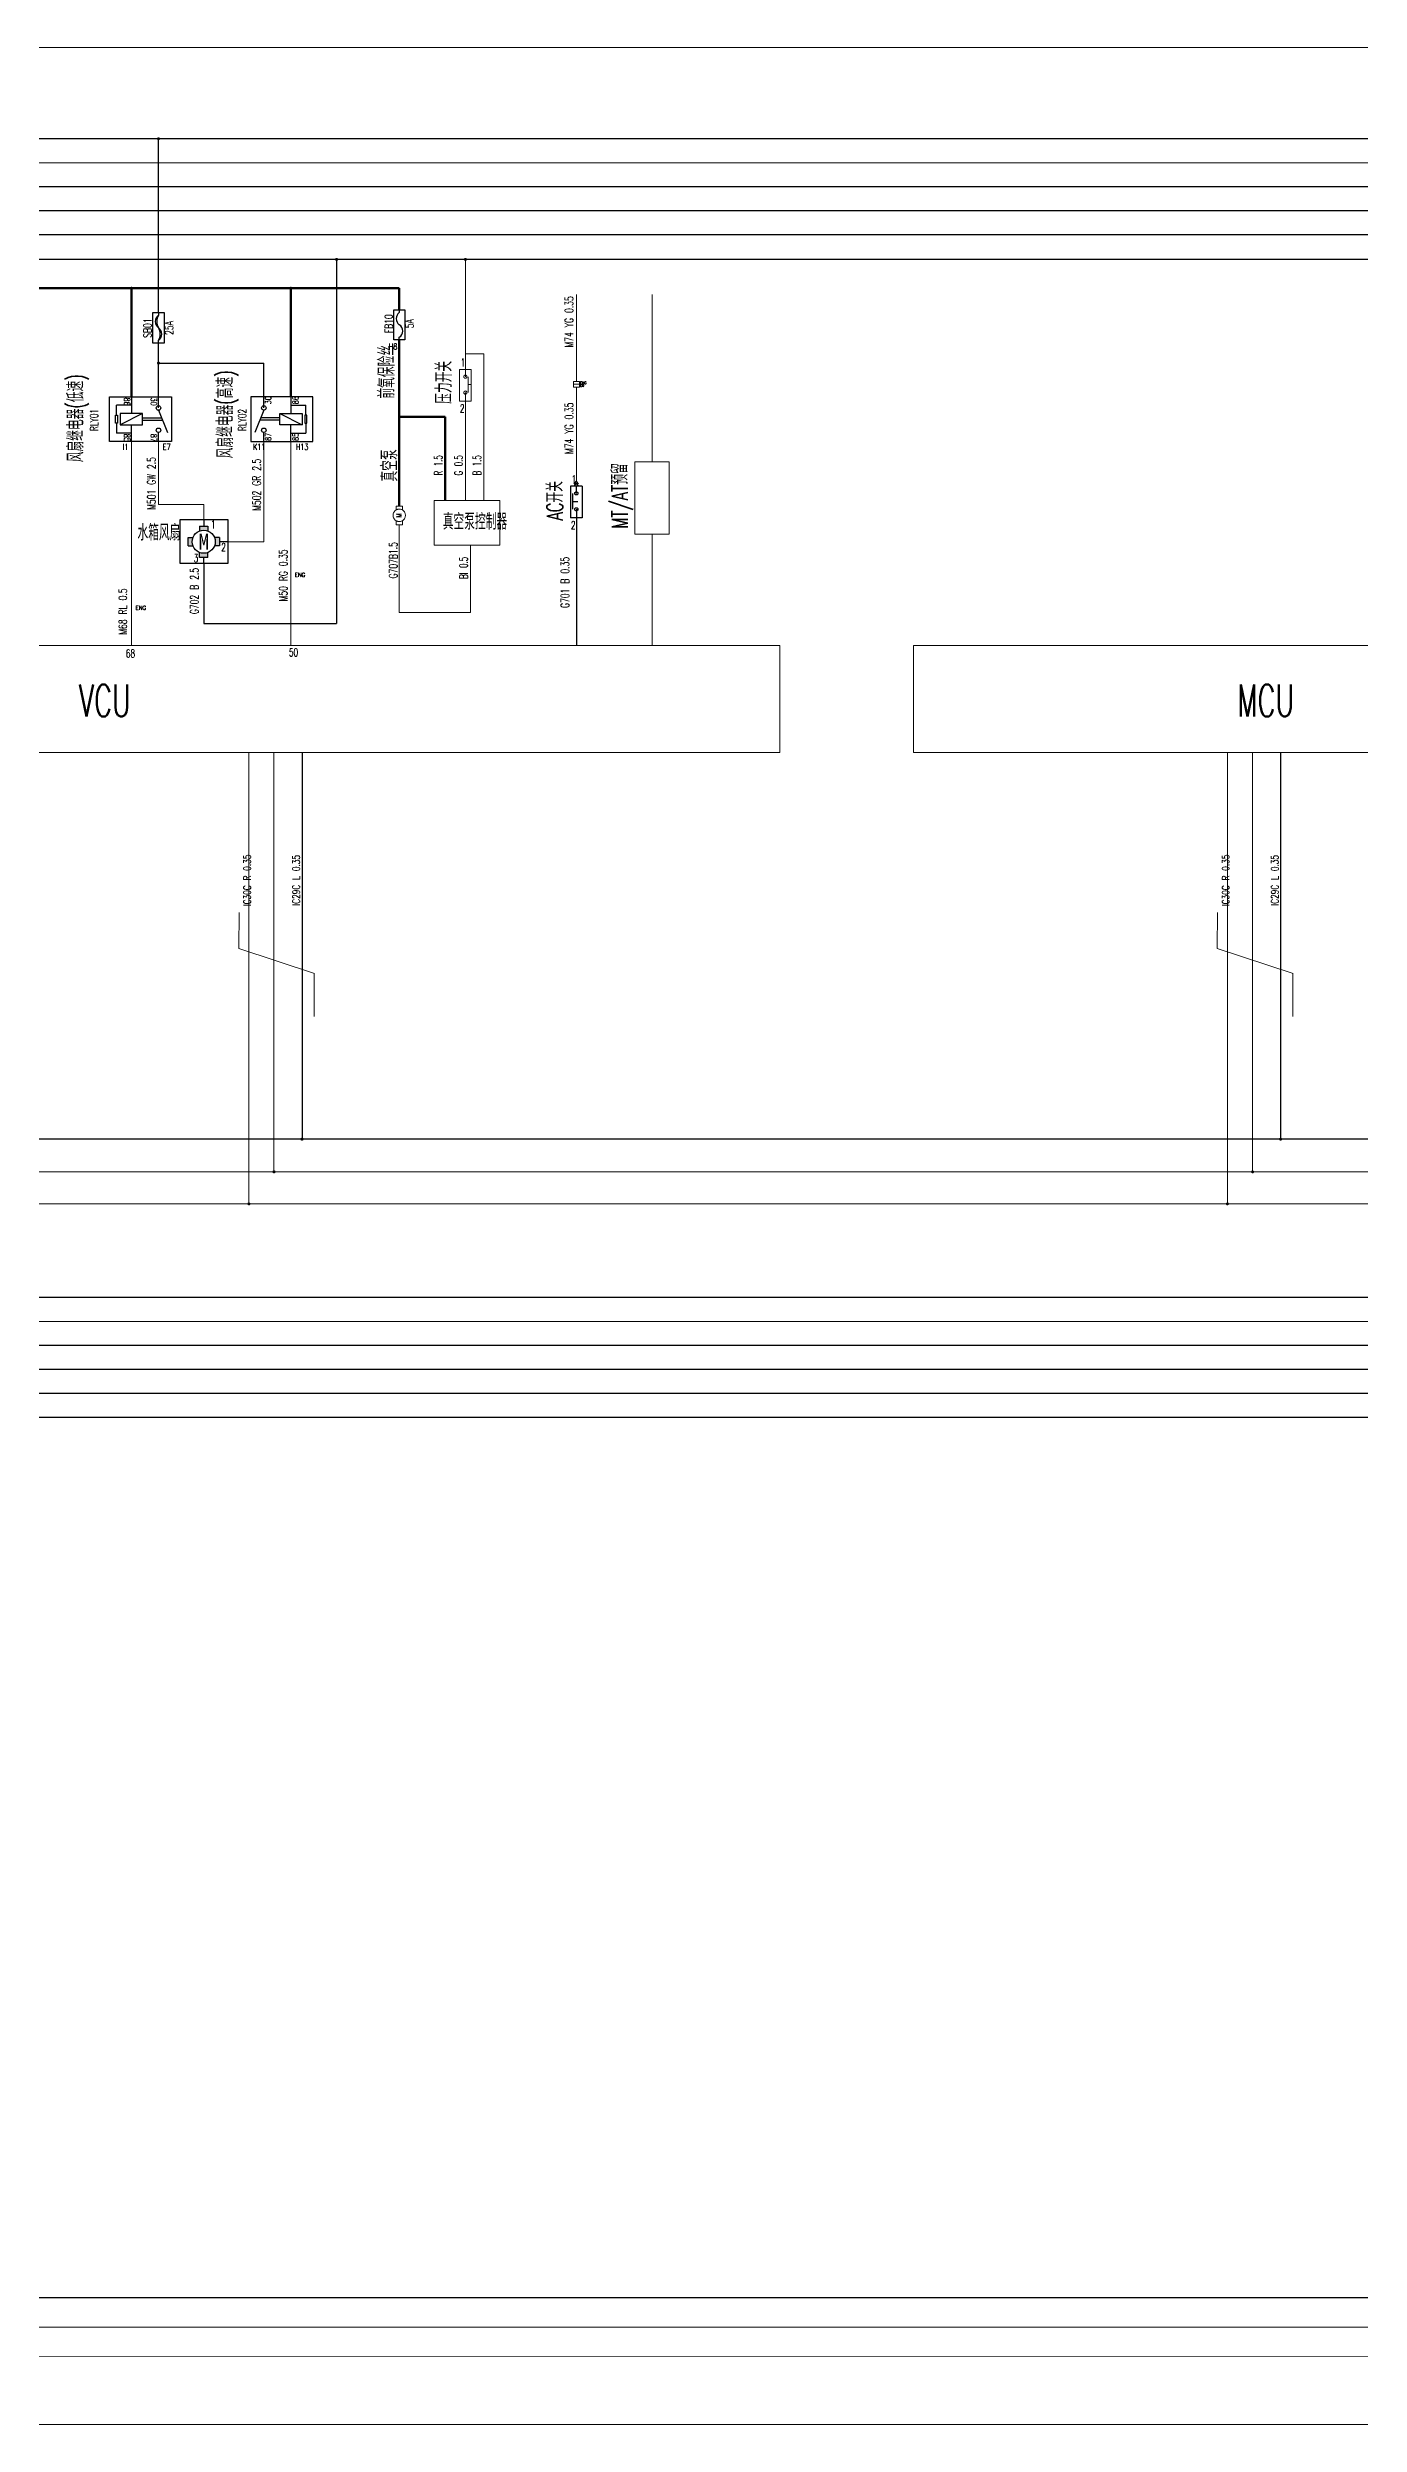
# Model space of a CAD drawing. Extents: x -5608 to -3197, y -2048 to 96.
# Drawn here: x -5116 to -4788, y -498 to 96 of the extents above; entities that cross this region are included whole.
import ezdxf
from ezdxf.enums import TextEntityAlignment as Align

# ---------------------------------------------------------------- set-up
doc = ezdxf.new("R2010")
doc.units = 0
doc.header["$LTSCALE"] = 25.4
doc.header["$MEASUREMENT"] = 0
for name, pattern in [('CENTER', [16, 13, -1, 1, -1]), ('DASHED', [0.75, 0.5, -0.25]), ('DASHED2', [0.375, 0.25, -0.125]), ('DASHEDX2', [38.1, 25.4, -12.7]), ('HIDDEN', [9.525, 6.35, -3.175]), ('PHANTOM', [17, 12, -1, 1, -1, 1, -1])]:
    doc.linetypes.add(name, pattern=pattern)
doc.layers.get('0').update_dxf_attribs({"linetype": 'CONTINUOUS'})
for name, color, linetype, lineweight in [('0Filament', 7, 'CONTINUOUS', 20), ('4CONTOUR', 4, 'CONTINUOUS', 50), ('5PHANTOM', 6, 'PHANTOM', 20), ('高配原理图图层', 7, 'CONTINUOUS', 20)]:
    doc.layers.add(name, color=color, linetype=linetype, lineweight=lineweight)
for name, color, linetype in [('1CENTER', 1, 'CENTER'), ('2FRAM', 2, 'CONTINUOUS'), ('3DASHED', 3, 'DASHED'), ('B+', 1, 'CENTER'), ('blue', 5, 'CONTINUOUS'), ('br', 35, 'CONTINUOUS'), ('GND', 2, 'CONTINUOUS'), ('LEGEND', 1, 'CONTINUOUS'), ('other layer', 7, 'CONTINUOUS'), ('VCC', 1, 'CONTINUOUS'), ('导线', 7, 'CONTINUOUS')]:
    doc.layers.add(name, color=color, linetype=linetype)
doc.styles.add('HZ', font='txt.shx', dxfattribs={"width": 0.618, "height": 2.5, "bigfont": 'hztxt.shx'})
doc.styles.add('样式 1', font='txt.shx', dxfattribs={"width": 0.7, "bigfont": 'gbcbig.shx'})

# ---------------------------------------------------------------- blocks, each defined once
blk = doc.blocks.new('RLY')
at = {"layer": 'LEGEND', "color": 1}
for p, q in [((-8.94, 11.99), (-13.88, 11.99)), ((-13.88, 8.71), (-13.88, 11.99)), ((-5.25, 9.22), (-12.63, 9.22)), ((-5.25, 9.22), (-12.63, 5.53)), ((-12.63, 9.22), (-12.63, 5.53)), ((-8.94, 14.75), (-8.94, 9.22)), ((-5.25, 5.53), (-5.25, 9.22)), ((0, 11.06), (0, 14.75)), ((0, 10.33), (2.95, 2.95)), ((-13.88, 6.05), (-13.88, 2.77)), ((-8.94, 2.77), (-13.88, 2.77)), ((-12.63, 5.53), (-5.25, 5.53)), ((-8.94, 0), (-8.94, 5.53)), ((-5.25, 7.74), (1.03, 7.74)), ((-5.25, 7.01), (1.33, 7.01)), ((0, 0), (0, 2.95))]:
    blk.add_line(p, q, dxfattribs=at)
at = {"layer": 'LEGEND', "color": 1, "ltscale": 5}
blk.add_lwpolyline([(-16.22, 14.75), (4.35, 14.75), (4.35, 0), (-16.22, 0)], close=True, dxfattribs=at)
at = {"layer": 'LEGEND', "color": 1}
blk.add_lwpolyline([(-14.25, 8.71), (-13.52, 8.71), (-13.52, 6.05), (-14.25, 6.05)], close=True, dxfattribs=at)
for centre in [(0, 11.06), (0, 3.69)]:
    blk.add_circle(centre, 0.738, dxfattribs=at)
at = {"layer": 'LEGEND', "color": 1, "ltscale": 0.1, "style": 'HZ', "width": 0.67}
for s, p in [('86', (-11.39, 14.5)), ('30', (-2.55, 14.5)), ('85', (-11.39, 2.51)), ('87', (-2.55, 2.51))]:
    blk.add_text(s, height=2, rotation=270, dxfattribs=at).set_placement(p)
blk = doc.blocks.new('2 V MOTOR')
at = {"ltscale": 0.1}
h = blk.add_hatch(color=1, dxfattribs=at)
h.paths.add_polyline_path([(1.05, -1.22), (1.05, 0), (-1.05, 0), (-1.05, -1.22, -0.187868)])
h.paths.add_polyline_path([(-3.92, -4.97), (-2.69, -4.97, -0.094234), (-2.89, -3.91, -0.092007), (-2.7, -2.88), (-3.92, -2.88)])
h.paths.add_polyline_path([(1.05, -7.83), (1.05, -6.61, -0.187868), (-1.05, -6.61), (-1.05, -7.83)])
h.paths.add_polyline_path([(3.91, -2.88), (2.7, -2.88, -0.092007), (2.89, -3.91, -0.094234), (2.69, -4.97), (3.91, -4.97)])
at = {"layer": 'LEGEND'}
blk.add_circle((0, -3.91), 2.89, dxfattribs=at)
at = {"layer": 'VCC'}
for p, q in [((-1.05, 0), (1.05, 0)), ((-1.05, 0), (-1.05, -1.22)), ((1.05, 0), (1.05, -1.22)), ((-3.92, -4.97), (-3.92, -2.88)), ((-3.92, -2.88), (-2.7, -2.88)), ((-3.92, -4.97), (-2.7, -4.97)), ((3.91, -2.88), (2.69, -2.88)), ((3.91, -4.97), (2.69, -4.97)), ((3.91, -2.88), (3.91, -4.97)), ((-1.05, -7.83), (-1.05, -6.61)), ((1.05, -7.83), (-1.05, -7.83)), ((1.05, -7.83), (1.05, -6.61))]:
    blk.add_line(p, q, dxfattribs=at)
blk.add_text('M', height=4, dxfattribs=at).set_placement((-1.33, -5.91))
blk = doc.blocks.new('FUSE JCASE')
at = {"layer": 'other layer', "color": 1}
for p, q in [((0, 9.59), (0, 8.89)), ((0, 1.87), (0, 2.57))]:
    blk.add_line(p, q, dxfattribs=at)
at = {"layer": 'other layer', "color": 1, "linetype": 'HIDDEN'}
blk.add_lwpolyline([(-1.4, 9.59), (1.4, 9.59), (1.4, 1.87), (-1.4, 1.87)], close=True, dxfattribs=at)
at = {"layer": 'other layer', "color": 1}
for centre, radius, start, end in [((1.14, 7.31), 1.95, 125.76898, 234.23102), ((2.81, 7.31), 3.22, 150.56627, 209.43373), ((-1.13, 4.15), 1.94, 305.51872, 54.48128), ((-2.8, 4.15), 3.22, 330.57873, 29.47049)]:
    blk.add_arc(centre, radius, start, end, dxfattribs=at)
at = {"layer": 'other layer', "linetype": 'DASHED2', "style": 'HZ', "width": 0.7}
for tag, p in [('FUSE', (-1.73, 5.66)), ('10A', (3.68, 5.68))]:
    blk.add_attdef(tag, text='', height=2, rotation=90, dxfattribs=at).set_placement(p, align=Align.CENTER)
blk = doc.blocks.new('RLY2')
at = {"layer": 'LEGEND', "color": 1}
for p, q in [((0, 7.8), (-2.23, 2.23)), ((0, 8.36), (0, 11.15)), ((3.97, 6.97), (9.54, 6.97)), ((3.97, 6.97), (9.54, 4.18)), ((3.97, 4.18), (3.97, 6.97)), ((6.75, 11.15), (6.75, 6.97)), ((6.75, 9.06), (10.49, 9.06)), ((9.54, 6.97), (9.54, 4.18)), ((10.49, 6.58), (10.49, 9.06)), ((3.97, 5.3), (-1, 5.3)), ((3.97, 5.85), (-0.78, 5.85)), ((0, 0), (0, 2.23)), ((9.54, 4.18), (3.97, 4.18)), ((6.75, 0), (6.75, 4.18)), ((6.75, 2.09), (10.49, 2.09)), ((10.49, 4.57), (10.49, 2.09))]:
    blk.add_line(p, q, dxfattribs=at)
at = {"layer": 'LEGEND', "color": 1, "ltscale": 5}
blk.add_lwpolyline([(12.26, 11.15), (-3.29, 11.15), (-3.29, 0), (12.26, 0)], close=True, dxfattribs=at)
at = {"layer": 'LEGEND', "color": 1}
blk.add_lwpolyline([(10.77, 6.58), (10.22, 6.58), (10.22, 4.57), (10.77, 4.57)], close=True, dxfattribs=at)
for centre in [(0, 8.36), (0, 2.79)]:
    blk.add_circle(centre, 0.557, dxfattribs=at)
at = {"color": 1, "ltscale": 0.1, "style": 'HZ', "width": 0.67}
for s, p in [('30', (1.83, 9.29)), ('86', (8.68, 9.29)), ('87', (1.83, 0.12)), ('85', (8.68, 0.12))]:
    blk.add_text(s, height=1.5, rotation=90, dxfattribs=at).set_placement(p)
blk = doc.blocks.new('FUSE')
at = {"layer": 'other layer', "color": 1}
for p, q in [((0, 7.53), (0, 6.85)), ((0, 0), (0, 0.68))]:
    blk.add_line(p, q, dxfattribs=at)
at = {"layer": 'other layer', "color": 1, "linetype": 'HIDDEN'}
blk.add_lwpolyline([(-1.36, 7.53), (1.36, 7.53), (1.36, 0), (-1.36, 0)], close=True, dxfattribs=at)
at = {"layer": 'other layer', "color": 1}
for centre, radius, start, end in [((1.24, 5.31), 1.98, 128.89451, 231.10549), ((-0.84, 2.22), 1.75, 298.48469, 61.51531)]:
    blk.add_arc(centre, radius, start, end, dxfattribs=at)
at = {"layer": 'other layer', "linetype": 'DASHED2', "style": 'HZ', "width": 0.7}
for tag, p in [('FUSE', (-1.64, 4.03)), ('10A', (3.57, 4.06))]:
    blk.add_attdef(tag, text='', height=2, rotation=90, dxfattribs=at).set_placement(p, align=Align.CENTER)

msp = doc.modelspace()

# ---------------------------------------------------------------- hatches: boundary and pattern name
at = {"layer": '0Filament', "ltscale": 0.1}
for points in [[(-5088.96, 73.17, 1), (-5088.16, 73.17, 1)], [(-5044.44, 43.03, 1), (-5043.64, 43.03, 1)], [(-5012.26, 43.03, 1), (-5011.46, 43.03, 1)], [(-5095.71, 35.84, 1), (-5094.92, 35.84, 1)], [(-5055.88, 35.84, 1), (-5055.08, 35.84, 1)], [(-5088.96, 17.13, 1), (-5088.16, 17.13, 1)], [(-5053.09, -176.83, 1), (-5052.29, -176.83, 1)], [(-4808.52, -176.83, 1), (-4807.72, -176.83, 1)], [(-5060.09, -184.99, 1), (-5059.29, -184.99, 1)], [(-4815.52, -184.99, 1), (-4814.73, -184.99, 1)], [(-5066.36, -192.99, 1), (-5065.57, -192.99, 1)], [(-4821.8, -192.99, 1), (-4821, -192.99, 1)]]:
    msp.add_hatch(color=0, dxfattribs=at).paths.add_polyline_path(points)

# ---------------------------------------------------------------- linework, layer by layer
for p, q in [((-4984.13, 12.51), (-4984.13, 34.3)), ((-4984.13, -12.4), (-4984.13, 11.13))]:
    msp.add_line(p, q, dxfattribs=at)
at = {"layer": '0Filament'}
for p, q in [((-5095.31, -2.45), (-5095.31, -53.45)), ((-5088.56, -18.24), (-5088.56, -2.45)), ((-5062.23, -2.45), (-5062.23, -27.53)), ((-5055.48, -2.45), (-5055.48, -53.49)), ((-5077.26, -18.24), (-5088.56, -18.24)), ((-5077.26, -18.24), (-5077.26, -21.96)), ((-5062.23, -27.53), (-5071.26, -27.53))]:
    msp.add_line(p, q, dxfattribs=at)
at = {"layer": '0Filament', "color": 7}
msp.add_lwpolyline([(-5603.98, 95.98), (-3460.18, 95.98), (-3460.18, -498.02), (-5603.98, -498.02)], close=True, dxfattribs=at)
at = {"layer": '0Filament', "lineweight": 0}
msp.add_lwpolyline([(-5019.68, -17.22), (-5003.21, -17.22), (-5003.21, -28.37), (-5019.68, -28.37)], close=True, dxfattribs=at)
at = {"layer": '0Filament', "color": 7, "linetype": 'Continuous'}
for points in [[(-5447.91, -53.49), (-4933.28, -53.49), (-4933.28, -80.17), (-5447.91, -80.17)], [(-4899.83, -53.49), (-4717.57, -53.49), (-4717.57, -80.17), (-4899.83, -80.17)]]:
    msp.add_lwpolyline(points, close=True, dxfattribs=at)
at = {"layer": '1CENTER', "color": 1, "linetype": 'ByBlock'}
for p, q in [((-3596.16, 73.17), (-5517.38, 73.17)), ((-3711.2, -216.37), (-5517.14, -216.37))]:
    msp.add_line(p, q, dxfattribs=at)
at = {"layer": '1CENTER', "color": 1}
for p, q in [((-5088.56, 29.8), (-5088.56, 73.17)), ((-5088.56, 8.7), (-5088.56, 22.07)), ((-5088.56, 17.13), (-5062.23, 17.13)), ((-5062.23, 8.7), (-5062.23, 17.13)), ((-5071.26, -27.53), (-5073.35, -27.53))]:
    msp.add_line(p, q, dxfattribs=at)
at = {"layer": '1CENTER', "color": 1, "linetype": 'DASHEDX2'}
for p, q in [((-4985.6, -13.67), (-4985.6, -21.54)), ((-4982.65, -13.67), (-4985.6, -13.67)), ((-4984.68, -13.14), (-4984.13, -12.4)), ((-4984.68, -13.67), (-4984.13, -12.93)), ((-4983.57, -13.14), (-4984.13, -12.4)), ((-4983.57, -13.67), (-4984.13, -12.93)), ((-4982.65, -13.67), (-4982.65, -21.54)), ((-4982.65, -21.54), (-4985.6, -21.54))]:
    msp.add_line(p, q, dxfattribs=at)
at = {"layer": '1CENTER', "color": 1, "ltscale": 0.1}
for p, q in [((-4985.07, -15.45), (-4985.07, -19.41)), ((-4985.07, -17.43), (-4983.74, -17.43)), ((-4984.13, -15.45), (-4984.13, -13.67)), ((-5077.26, -21.96), (-5077.26, -23.61)), ((-4984.13, -19.41), (-4984.13, -21.54)), ((-5077.26, -32.99), (-5077.26, -31.43))]:
    msp.add_line(p, q, dxfattribs=at)
at = {"layer": '1CENTER', "color": 1, "lineweight": 0}
for p, q in [((-5029.16, -18.62), (-5029.16, -19.59)), ((-5027.61, -18.62), (-5029.16, -18.62)), ((-5027.61, -23.28), (-5029.16, -23.28)), ((-5027.61, -18.62), (-5027.61, -19.59))]:
    msp.add_line(p, q, dxfattribs=at)
at = {"layer": '1CENTER', "color": 1, "linetype": 'HIDDEN', "ltscale": 5}
msp.add_lwpolyline([(-5083.11, -21.96), (-5071.26, -21.96), (-5071.26, -32.99), (-5083.11, -32.99)], close=True, dxfattribs=at)
at = {"layer": '1CENTER', "color": 1}
for centre in [(-4984.13, -15.45), (-4984.13, -19.41)]:
    msp.add_circle(centre, 0.395, dxfattribs=at)
at = {"layer": '1CENTER', "color": 1, "lineweight": 0}
msp.add_circle((-5028.39, -20.93), 1.55, dxfattribs=at)
at = {"layer": '2FRAM', "color": 2, "ltscale": 0.1}
for p, q in [((-3596.16, 43.03), (-5517.38, 43.03)), ((-4984.13, -21.54), (-4984.13, -53.49)), ((-5077.26, -47.98), (-5044.04, -47.98)), ((-5052.69, -80.17), (-5052.69, -176.83)), ((-4808.12, -80.17), (-4808.12, -176.83)), ((-3595.99, -176.83), (-5517.21, -176.83))]:
    msp.add_line(p, q, dxfattribs=at)
at = {"layer": '2FRAM', "color": 2}
for p, q in [((-5044.04, 43.03), (-5044.04, -47.98)), ((-5077.26, -32.99), (-5077.26, -47.98)), ((-3711.2, -246.37), (-5513.86, -246.37)), ((-3766.65, -466.37), (-5526.57, -466.37))]:
    msp.add_line(p, q, dxfattribs=at)
at = {"layer": '3DASHED', "color": 3, "linetype": 'ByBlock'}
for p, q in [((-3596.16, 55.17), (-5517.38, 55.17)), ((-3711.2, -234.37), (-5513.86, -234.37))]:
    msp.add_line(p, q, dxfattribs=at)
at = {"layer": '3DASHED', "color": 88, "linetype": 'ByBlock', "lineweight": 9}
for p, q in [((-5059.69, -80.17), (-5059.69, -184.99)), ((-4815.13, -80.17), (-4815.13, -184.99)), ((-5517.14, -184.99), (-3595.99, -184.99)), ((-5526.57, -473.7), (-3766.65, -473.7))]:
    msp.add_line(p, q, dxfattribs=at)
at = {"layer": '4CONTOUR', "color": 4, "ltscale": 0.1}
for p, q in [((-5291.38, 35.84), (-5028.39, 35.84)), ((-5028.39, 30.44), (-5028.39, 35.84)), ((-5028.39, -18.62), (-5028.39, 22.91)), ((-5016.93, 3.71), (-5028.39, 3.71)), ((-5016.93, -17.22), (-5016.93, 3.71))]:
    msp.add_line(p, q, dxfattribs=at)
at = {"layer": '4CONTOUR', "color": 4}
for p, q in [((-5095.31, 8.7), (-5095.31, 35.84)), ((-5055.48, 8.7), (-5055.48, 35.84))]:
    msp.add_line(p, q, dxfattribs=at)
at = {"layer": '4CONTOUR', "color": 1}
msp.add_line((-5055.48, 18.26), (-5055.48, 23.36), dxfattribs=at)
at = {"layer": '4CONTOUR', "color": 140, "lineweight": 9}
for p, q in [((-5065.96, -80.17), (-5065.96, -192.99)), ((-4821.4, -80.17), (-4821.4, -192.99)), ((-5517.14, -192.99), (-3595.99, -192.99)), ((-5526.57, -480.7), (-3766.65, -481.7))]:
    msp.add_line(p, q, dxfattribs=at)
at = {"layer": '5PHANTOM', "color": 6, "linetype": 'ByBlock'}
for p, q in [((-3596.16, 67.17), (-5517.38, 67.17)), ((-3711.2, -222.37), (-5513.86, -222.37))]:
    msp.add_line(p, q, dxfattribs=at)
at = {"layer": '5PHANTOM', "color": 1, "linetype": 'PHANTOM'}
for p, q in [((-4965.18, -7.57), (-4965.18, 34.28)), ((-4965.18, -25.61), (-4965.18, -53.49))]:
    msp.add_line(p, q, dxfattribs=at)
at = {"layer": '5PHANTOM', "color": 1, "linetype": 'Continuous'}
for points in [[(-4984.88, 12.51), (-4983.37, 12.51), (-4983.37, 11.82), (-4984.88, 11.82)], [(-4984.88, 11.82), (-4983.37, 11.82), (-4983.37, 11.13), (-4984.88, 11.13)]]:
    msp.add_lwpolyline(points, close=True, dxfattribs=at)
at = {"layer": '5PHANTOM', "color": 1, "linetype": 'PHANTOM'}
msp.add_lwpolyline([(-4969.47, -7.57), (-4960.9, -7.57), (-4960.9, -25.61), (-4969.47, -25.61)], close=True, dxfattribs=at)
at = {"layer": 'B+', "color": 1, "linetype": 'DASHEDX2', "lineweight": 0}
for p, q in [((-5013.34, 15.49), (-5013.34, 7.62)), ((-5010.38, 15.49), (-5013.34, 15.49)), ((-5010.38, 15.49), (-5010.38, 7.62)), ((-5010.38, 7.62), (-5013.34, 7.62))]:
    msp.add_line(p, q, dxfattribs=at)
at = {"layer": 'B+', "color": 1, "lineweight": 0, "ltscale": 0.1}
for p, q in [((-5011.86, 13.72), (-5011.86, 15.49)), ((-5011.15, 13.72), (-5011.15, 9.75)), ((-5011.86, 9.75), (-5011.86, 7.62)), ((-5011.15, 11.73), (-5010.53, 11.73))]:
    msp.add_line(p, q, dxfattribs=at)
at = {"layer": 'B+', "linetype": 'Continuous', "lineweight": 0}
for p, q in [((-5029.16, -23.28), (-5029.16, -22.28)), ((-5027.61, -23.28), (-5027.61, -22.28))]:
    msp.add_line(p, q, dxfattribs=at)
at = {"layer": 'B+', "color": 1, "lineweight": 0}
for centre in [(-5011.86, 13.72), (-5011.86, 9.75)]:
    msp.add_circle(centre, 0.395, dxfattribs=at)
at = {"layer": 'blue', "color": 5}
for p, q in [((-3596.16, 49.17), (-5517.38, 49.17)), ((-3711.2, -240.37), (-5513.86, -240.37))]:
    msp.add_line(p, q, dxfattribs=at)
at = {"layer": 'br', "color": 30}
for p, q in [((-3596.16, 61.17), (-5517.38, 61.17)), ((-3711.2, -228.37), (-5513.86, -228.37))]:
    msp.add_line(p, q, dxfattribs=at)
at = {"layer": 'GND', "color": 2, "lineweight": 0, "ltscale": 0.1}
for p, q in [((-5011.86, 19.39), (-5011.86, 43.03)), ((-5011.86, 15.49), (-5011.86, 19.39)), ((-5011.86, 19.39), (-5007.26, 19.39)), ((-5007.26, -17.22), (-5007.26, 19.39))]:
    msp.add_line(p, q, dxfattribs=at)
at = {"layer": '高配原理图图层', "color": 3, "linetype": 'Continuous'}
for p, q in [((-5011.86, 7.62), (-5011.86, -17.22)), ((-5028.39, -23.28), (-5028.39, -45.23)), ((-5010.6, -45.23), (-5010.6, -28.37)), ((-5010.6, -45.23), (-5028.39, -45.23))]:
    msp.add_line(p, q, dxfattribs=at)
at = {"layer": '高配原理图图层', "lineweight": 0}
for p, q in [((-5068.41, -120.22), (-5068.51, -129.16)), ((-4823.85, -120.22), (-4823.94, -129.16)), ((-5068.51, -129.16), (-5049.55, -135.45)), ((-4823.94, -129.16), (-4804.99, -135.45)), ((-5049.62, -135.42), (-5049.62, -146.16)), ((-4805.05, -135.42), (-4805.05, -146.16))]:
    msp.add_line(p, q, dxfattribs=at)

# ---------------------------------------------------------------- block references
at = {"layer": '1CENTER'}
msp.add_blockref('FUSE JCASE', (-5088.56, 20.2), dxfattribs=at).add_auto_attribs({'FUSE': 'SB01', '10A': '25A'})
at = {"layer": '1CENTER', "linetype": 'DASHED2'}
msp.add_blockref('FUSE', (-5028.39, 22.91), dxfattribs=at).add_auto_attribs({'10A': '5A', 'FUSE': 'FB10'})
at = {"layer": '1CENTER', "xscale": 0.7556831027231965, "yscale": 0.7556831027231965, "zscale": 0.7556831027231965}
msp.add_blockref('RLY', (-5088.56, -2.45), dxfattribs=at)
at = {"layer": '1CENTER', "color": 2}
msp.add_blockref('RLY2', (-5062.23, -2.45), dxfattribs=at)
at = {"layer": '1CENTER', "color": 1}
msp.add_blockref('2 V MOTOR', (-5077.26, -23.61), dxfattribs=at)

# ---------------------------------------------------------------- texts
at = {"layer": '0Filament', "style": 'HZ', "width": 0.67}
for s, height, p in [('前氧保险丝', 4, (-5029.56, 8.24)), ('风扇继电器(低速)', 4, (-5107.29, -7.65)), ('风扇继电器(高速)', 4, (-5069.92, -6.67)), ('RLY01', 2, (-5103.67, 0.14)), ('RLY02', 2, (-5066.62, 0.14)), ('真空泵', 4, (-5028.82, -12.47)), ('AC开关', 4, (-4987.5, -22.21))]:
    msp.add_text(s, height=height, rotation=90, dxfattribs=at).set_placement(p)
at = {"layer": '0Filament', "color": 1, "style": 'HZ', "width": 0.67}
for s, p in [('H8', (-5030.99, 20.52)), ('I1', (-5097.48, -4.6)), ('E7', (-5087.47, -4.6)), ('K11', (-5064.92, -4.6)), ('H13', (-5054.22, -4.6))]:
    msp.add_text(s, height=1.5, dxfattribs=at).set_placement(p)
at = {"layer": '0Filament', "lineweight": 0, "style": 'HZ', "width": 0.67}
for s, p in [('压力开关', (-5015.24, 6.95)), ('MT/AT预留', (-4971.29, -24.29))]:
    msp.add_text(s, height=4, rotation=90, dxfattribs=at).set_placement(p)
at = {"layer": '0Filament', "style": 'HZ', "width": 0.67}
msp.add_text('水箱风扇', height=4, dxfattribs=at).set_placement((-5093.81, -27.22))
at = {"layer": '0Filament', "color": 3, "lineweight": 5, "ltscale": 0.1, "style": 'HZ', "width": 0.67}
msp.add_text('G701 B 0.35', height=2.08, rotation=90, dxfattribs=at).set_placement((-4985.94, -44.08))
at = {"layer": '0Filament', "color": 0, "ltscale": 0.1, "style": 'HZ', "width": 0.67}
for s, p in [('68', (-5096.72, -56.43)), ('50', (-5055.96, -56.17))]:
    msp.add_text(s, height=2, dxfattribs=at).set_placement(p)
at = {"layer": '0Filament', "char_height": 8, "width": 237.1368, "attachment_point": 5, "style": 'HZ'}
for s, insert in [('VCU', (-5101.99, -67.23)), ('MCU', (-4811.84, -67.24))]:
    msp.add_mtext(s, dxfattribs=dict(at, insert=insert))
at = {"layer": '1CENTER', "color": 1, "style": 'HZ', "width": 0.67}
for s, p in [('1', (-4985.31, -12.9)), ('1', (-5075.47, -24.21)), ('2', (-4985.49, -24.38)), ('2', (-5072.88, -29.89)), ('3', (-5079.76, -32.61))]:
    msp.add_text(s, height=2, dxfattribs=at).set_placement(p)
at = {"layer": '1CENTER', "color": 1, "lineweight": 0, "style": 'HZ', "width": 1.124999}
msp.add_text('M', height=1.35, rotation=90, dxfattribs=at).set_placement((-5027.82, -21.49), (-5027.82, -20.48), align=Align.FIT)
at = {"layer": '1CENTER', "color": 1, "lineweight": 0, "style": 'HZ', "width": 0.67}
msp.add_text('真空泵控制器', height=4, dxfattribs=at).set_placement((-5017.5, -24.5))
at = {"layer": '3DASHED', "color": 3, "lineweight": 5, "ltscale": 0.1, "style": 'HZ', "width": 0.67}
for s, p in [('M74 YG 0.35', (-4984.9, 21)), ('M74 YG 0.35', (-4984.91, -5.59)), ('M501 GW 2.5', (-5089.27, -19.56)), ('M502 GR 2.5', (-5063, -19.8)), ('M50 RG 0.35', (-5056.35, -42.45)), ('G702 B 2.5', (-5078.56, -45.63)), ('M68 RL 0.5', (-5096.43, -50.76))]:
    msp.add_text(s, height=2.08, rotation=90, dxfattribs=at).set_placement(p)
at = {"layer": '3DASHED', "color": 1, "lineweight": 0, "ltscale": 0.1, "style": 'HZ', "width": 0.67}
msp.add_text('G707B1.5', height=2.08, rotation=90, dxfattribs=at).set_placement((-5028.86, -36.7))
at = {"layer": '3DASHED', "color": 1, "lineweight": 0, "ltscale": 0.1, "char_height": 2.08, "width": 7, "attachment_point": 1, "rotation": 90, "style": 'HZ'}
for s, insert in [('R 1.5', (-5019.69, -10.97)), ('G 0.5', (-5014.62, -10.97)), ('B 1.5', (-5010.02, -10.97)), ('Bl 0.5', (-5013.36, -36.81))]:
    msp.add_mtext(s, dxfattribs=dict(at, insert=insert))
at = {"layer": 'B+', "color": 1, "lineweight": 0, "style": 'HZ', "width": 0.67}
for s, p in [('1', (-5013.04, 16.26)), ('2', (-5013.22, 4.78))]:
    msp.add_text(s, height=2, dxfattribs=at).set_placement(p)
at = {"layer": '导线', "color": 4, "lineweight": 13, "style": '样式 1'}
for s, height, p in [('ENG', 0.6, (-4983.17, 11.88)), ('ER', 0.6, (-4983.17, 11.16)), ('ENG', 1, (-5054.52, -36.32)), ('ENG', 1, (-5094.32, -44.54))]:
    msp.add_text(s, height=height, dxfattribs=at).set_placement(p)
at = {"layer": '高配原理图图层', "lineweight": 0, "style": '样式 1', "width": 0.75}
for s, p in [('IC30C R 0.35', (-5065.51, -118.59)), ('IC29C L 0.35', (-5053.25, -118.46)), ('IC30C R 0.35', (-4820.95, -118.59)), ('IC29C L 0.35', (-4808.68, -118.46))]:
    msp.add_text(s, height=1.8, rotation=90, dxfattribs=at).set_placement(p)

doc.saveas('drawing.dxf')
